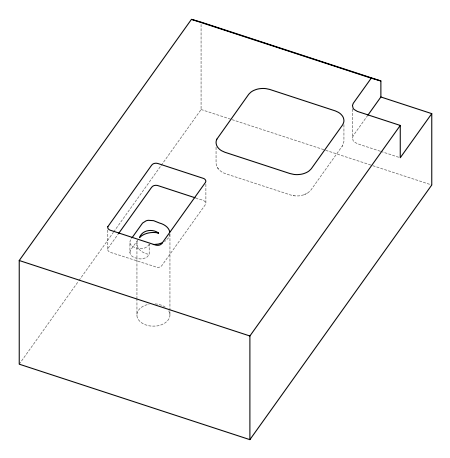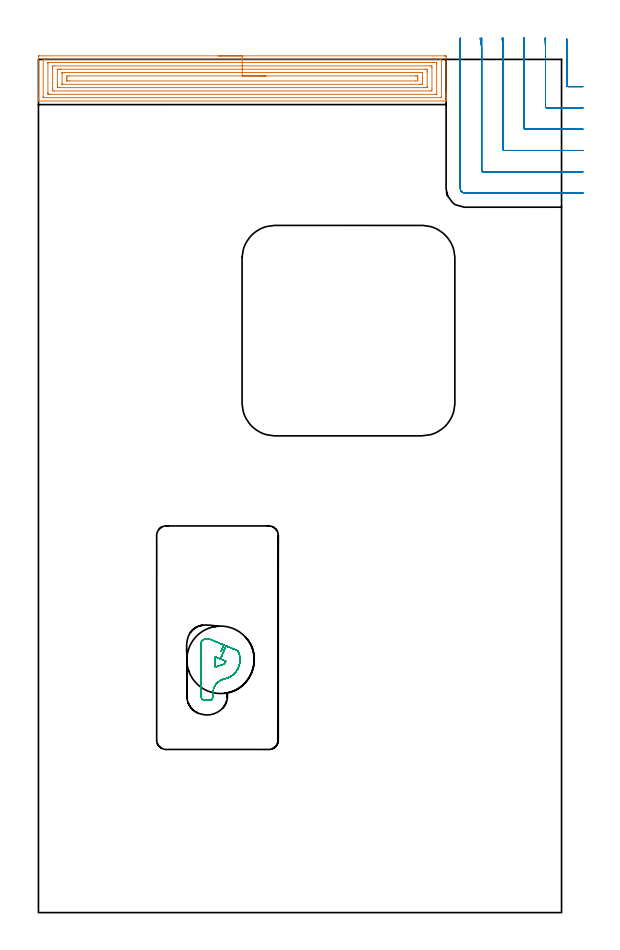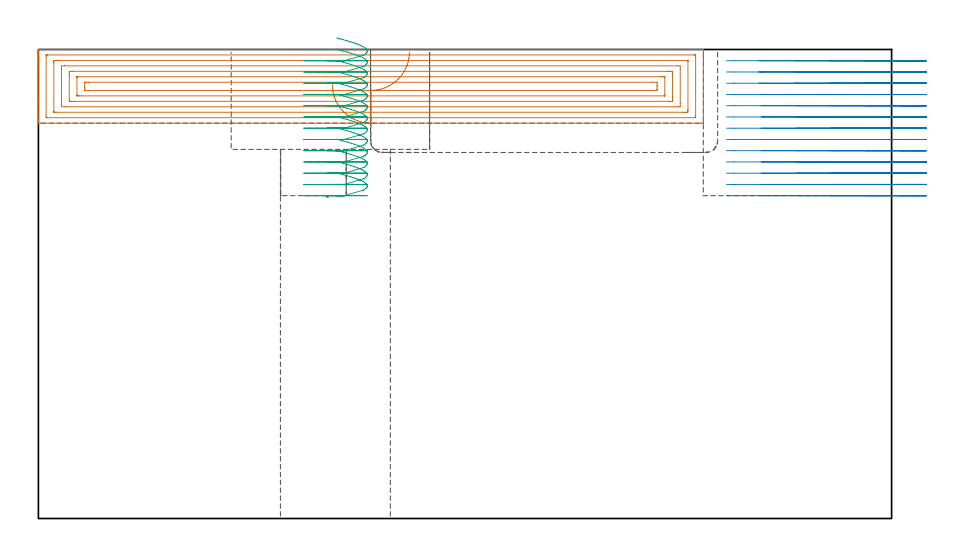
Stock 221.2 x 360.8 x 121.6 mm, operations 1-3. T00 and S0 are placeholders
(PLAN: 9 operations, 7 tool changes, 73.8 min)
(1 AREA_MILL | FG_CHAMFER_SURFACE | UGT0205_001 | 10 min | 32866 mm3)
(2 MILL_CORNER_NOTCH_RECTANGULAR | CORNER_NOTCH_RECTANGULAR | NXT0201_011 | Follow Part, ap 3, ae 75% | 13.02 min | 113687 mm3)
(3 MILL_OPEN_POCKET | POCKET_OPEN | NXT0201_011 | Follow Part, ap 3, ae 75% | 4.1 min | 31200 mm3)
(4 MILL_RECTANGULAR_POCKET | POCKET_RECTANGULAR_STRAIGHT | NXT0201_008 | Follow Part, ap 1.5, ae 75% | 40.1 min | 104158 mm3)
(5 MILL_RECTANGULAR_POCKET_1 | POCKET_RECTANGULAR_STRAIGHT_1 | NXT0201_007 | Follow Part, ap 6.25, ae 75% | 5.54 min | 208648 mm3)
(6 MILL_SLOT | SLOT_PARTIAL_RECTANGULAR | NXT0201_011 | Follow Part, ap 3, ae 75% | 0.11 min | 1 mm3)
(7 SPOT_DRILL | STEP1HOLE | NXT0321_9005460120000 | 0.05 min | 0 mm3)
(8 DRILL_THROUGH_HOLE_INTO_CENTER | STEP1HOLE | NXT0301_065 | 0.41 min | 5790 mm3)
(9 DRILL_TO_ENLARGE_THROUGH_HOLE | STEP1HOLE | UGT0301_392 | 0.44 min | 47789 mm3)
(TOOL UGT0205_001 | Chamfer Mill 20 x 3 x 45 deg. | D20 FL50 Z2)
(TOOL NXT0201_011 | ENDMILL 12mm [2P460-1200-NA 1630] | D12 FL38 Z6)
(TOOL NXT0201_008 | ENDMILL 6mm [2P460-0600-NA 1630] | D6 FL26 Z6)
(TOOL NXT0201_007 | ENDMILL 25mm [R216.25-25050GCK54P 1620] | D25 R3 FL54 Z5)
(TOOL NXT0321_9005460120000 | NC Spot Drill, 142deg, 12mm, Carbide, Uncoated | D12 PA142 FL30 Z2)
(TOOL NXT0301_065 | Carbide Drill 9.4mm [860.1-0940-075A1-MM 2214] | D9.4 PA140 FL98 Z2)
(TOOL UGT0301_392 | Twist Drill 28.5 mm | D28.5 PA118 FL165 Z2)
(OP 1 AREA_MILL)
G17 G21 G94 G90
T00 M6
G54
G17 G0 G90 X76.2 Y362.3 S1061 M3
G43 Z131.6 H0
Z112.5
G94 G1 X76.238 Z111.628 F250.
X76.352 Z110.763
X76.541 Z109.912
X76.803 Z109.08
X77.137 Z108.274
X77.54 Z107.5
X78.009 Z106.764
X78.54 Z106.072
X79.129 Z105.429
X79.772 Z104.84
X80.464 Z104.308
X81.2 Z103.84
X81.974 Z103.437
X82.78 Z103.103
X83.612 Z102.841
X84.464 Z102.652
X85.328 Z102.538
X86.2 Z102.5
X171.805
X172.084 Y362.297 Z102.502
X172.39 Y362.292 Z102.506
X172.4 Y361.98 Z102.817
Y347.093 Z117.702
Y346.497 Z118.297
Y345.903 Z118.894
Y345.604 Z119.192
Y345.009 Z119.787
Y344.71 Z120.085
Y344.112 Z120.687
Y343.613 Z121.186
X172.393 Y343.255 Z121.537
X172.39 Y343.203 Z121.588
X172.251 Y343.2 Z121.6
X0.149
X0.01 Y343.203 Z121.588
X0.002 Y343.243 Z121.548
X0.001 Y343.257 Z121.535
X0. Y343.613 Z121.186
Y344.112 Z120.687
Y344.71 Z120.085
Y345.903 Z118.894
Y346.497 Z118.297
Y356.473 Z108.324
X0.001 Y361.683 Z103.114
X0.003 Y362.276 Z102.521
X0.007 Y362.292 Z102.506
X0.595 Y362.3 Z102.5
X86.2
Y360.886 Z103.914
X170.021
X170.117 Y360.884 Z103.916
X170.309 Y360.879 Z103.921
X170.391 Y360.871 Z103.929
X170.395 Y360.843 Z103.957
X170.398 Y360.79 Z104.01
X170.4 Y360.41 Z104.39
X170.399 Y345.225 Z119.575
X170.393 Y344.71 Z120.09
X170.39 Y344.623 Z120.177
X170.213 Y344.617 Z120.183
X170.117 Y344.615 Z120.185
X2.379 Y344.614 Z120.186
X2.283 Y344.616 Z120.184
X2.092 Y344.621 Z120.179
X2.009 Y344.629 Z120.171
X2.005 Y344.657 Z120.143
X2.002 Y344.71 Z120.09
X2. Y345.09 Z119.71
X2.001 Y360.275 Z104.525
X2.007 Y360.79 Z104.01
X2.01 Y360.877 Z103.923
X2.187 Y360.883 Z103.917
X2.283 Y360.885 Z103.915
X86.2 Y360.886 Z103.914
Y359.472 Z105.328
X167.346 Y359.471 Z105.329
X167.771
X168.238 Y359.467 Z105.333
X168.384 Y359.465 Z105.335
X168.395 Y359.165 Z105.635
X168.398 Y359.003 Z105.797
X168.4 Y358.841 Z105.959
Y346.335 Z118.465
X168.398 Y346.173 Z118.627
X168.393 Y346.065 Z118.735
X168.389 Y346.034 Z118.766
X168.382 Y346.032 Z118.768
X168.355 Y346.03 Z118.77
X168.238 Y346.029 Z118.771
X167.814 Y346.028 Z118.772
X5.054 Y346.029 Z118.771
X4.629
X4.162 Y346.033 Z118.767
X4.016 Y346.035 Z118.765
X4.006 Y346.335 Z118.465
X4.002 Y346.497 Z118.303
X4. Y346.659 Z118.141
Y359.165 Z105.635
X4.002 Y359.328 Z105.472
X4.007 Y359.436 Z105.364
X4.011 Y359.466 Z105.334
X4.018 Y359.468 Z105.332
X4.045 Y359.47 Z105.33
X4.162 Y359.471 Z105.329
X4.586 Y359.472 Z105.328
X86.2
Y358.057 Z106.743
X165.615
X166.39 Y358.048 Z106.752
X166.4 Y357.271 Z107.529
Y348.284 Z116.516
X166.393 Y347.452 Z117.348
X165.563 Y347.443 Z117.357
X6.785
X6.01 Y347.452 Z117.348
X6. Y348.229 Z116.571
Y357.216 Z107.584
X6.007 Y358.048 Z106.752
X6.837 Y358.057 Z106.743
X86.2
Y356.643 Z108.157
X163.46
X163.779 Y356.642 Z108.158
X164.356 Y356.638 Z108.162
X164.379 Y356.637 Z108.163
X164.392 Y356.603 Z108.197
X164.396 Y356.323 Z108.477
X164.4 Y355.702 Z109.098
Y355.43 Z109.37
X164.399 Y349.45 Z115.35
X164.395 Y349.177 Z115.623
X164.39 Y348.873 Z115.927
X164.092 Y348.864 Z115.936
X163.779 Y348.86 Z115.94
X163.207 Y348.857 Z115.943
X162.888
X8.94
X8.621 Y348.858 Z115.942
X8.044 Y348.862 Z115.938
X8.021 Y348.864 Z115.936
X8.009 Y348.897 Z115.903
X8.004 Y349.177 Z115.623
X8. Y349.798 Z115.002
Y350.07 Z114.73
X8.001 Y356.051 Z108.749
X8.005 Y356.323 Z108.477
X8.01 Y356.627 Z108.173
X8.308 Y356.636 Z108.164
X8.621 Y356.64 Z108.16
X9.193 Y356.643 Z108.157
X9.512
X86.2
Y355.229 Z109.571
X162.197 Y355.228 Z109.572
X162.346 Y355.226 Z109.574
X162.382 Y355.223 Z109.577
X162.39 Y355.221 Z109.579
X162.394 Y355.21 Z109.59
X162.397 Y355.179 Z109.621
X162.4 Y355.025 Z109.775
Y350.559 Z114.241
X162.398 Y350.424 Z114.376
X162.393 Y350.316 Z114.484
X162.39 Y350.285 Z114.515
X162.38 Y350.278 Z114.522
X162.341 Y350.276 Z114.524
X161.996 Y350.272 Z114.528
X161.795 Y350.271 Z114.529
X161.104
X10.203 Y350.272 Z114.528
X10.054 Y350.274 Z114.526
X10.018 Y350.277 Z114.523
X10.01 Y350.279 Z114.521
X10.006 Y350.29 Z114.51
X10.003 Y350.321 Z114.479
X10. Y350.475 Z114.325
Y354.941 Z109.859
X10.002 Y355.076 Z109.724
X10.007 Y355.184 Z109.616
X10.01 Y355.215 Z109.585
X10.02 Y355.222 Z109.578
X10.059 Y355.224 Z109.576
X10.404 Y355.228 Z109.572
X10.605 Y355.229 Z109.571
X11.296
X86.2
Y353.815 Z110.985
X159.321
X160.043 Y353.813 Z110.987
X160.213 Y353.811 Z110.989
X160.374 Y353.808 Z110.992
X160.39 Y353.643 Z111.157
X160.397 Y353.459 Z111.341
X160.399 Y352.75 Z112.05
Y352.563 Z112.237
X160.39 Y351.857 Z112.943
X160.377 Y351.692 Z113.108
X159.321 Y351.686 Z113.114
X13.079 Y351.685 Z113.115
X12.357 Y351.687 Z113.113
X12.188 Y351.689 Z113.111
X12.026 Y351.692 Z113.108
X12.01 Y351.857 Z112.943
X12.004 Y352.041 Z112.759
X12.001 Y352.75 Z112.05
Y352.937 Z111.863
X12.01 Y353.643 Z111.157
X12.024 Y353.808 Z110.992
X13.079 Y353.815 Z110.985
X86.2
X87.072 Z111.023
X87.937 Z111.137
X88.788 Z111.326
X89.62 Z111.588
X90.426 Z111.922
X91.2 Z112.325
X91.936 Z112.794
X92.628 Z113.325
X93.271 Z113.914
X93.861 Z114.557
X94.392 Z115.25
X94.86 Z115.985
X95.263 Z116.759
X95.597 Z117.565
X95.859 Z118.397
X96.048 Z119.249
X96.162 Z120.114
X96.2 Z120.985
G0 Z131.6
M5
M2
(OP 2 MILL_CORNER_NOTCH_RECTANGULAR)
G17 G21 G94 G90
T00 M6
G54
G17 G0 G90 X223.312 Y369.387 S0 M3
G43 Z131.6 H1
Z118.685
G94 G1 X223.386 Y366.388 F250.
G2 X223.4 Y365.272 R45. F500.
G1 Y349.896
G3 X223.996 Y349.3 R0.6
G1 X227.2
X230.2 F250.
G0 Z131.6
X214.24 Y369.797
Z118.685
G1 X214.368 Y366.8
G2 X214.4 Y365.272 R36. F500.
G1 Y340.896
G3 X214.996 Y340.3 R0.6
G1 X227.2
X230.2 F250.
G0 Z131.6
X205.187 Y369.795
Z118.685
G1 X205.357 Y366.8
G2 X205.4 Y365.272 R27. F500.
G1 Y331.896
G3 X205.996 Y331.3 R0.6
G1 X227.2
X230.2 F250.
G0 Z131.6
X196.08 Y369.789
Z118.685
G1 X196.335 Y366.8
G2 X196.4 Y365.272 R18. F500.
G1 Y322.896
G3 X196.996 Y322.3 R0.6
G1 X227.2
X230.2 F250.
G0 Z131.6
X186.76 Y369.756
Z118.685
G1 X187.269 Y366.8
G2 X187.4 Y365.272 R9. F500.
G1 Y313.897
G3 X187.997 Y313.3 R0.6
G1 X227.2
X230.2 F250.
G0 Z131.6
X178.4 Y368.272
Z118.685
G1 Y365.272
Y306.2 F500.
G3 X180.3 Y304.3 R1.9
G1 X227.2
X230.2 F250.
G0 Z131.6
X223.312 Y369.387
Z115.769
G1 X223.386 Y366.388
G2 X223.4 Y365.272 R45. F500.
G1 Y349.896
G3 X223.996 Y349.3 R0.6
G1 X227.2
X230.2 F250.
G0 Z131.6
X214.24 Y369.797
Z115.769
G1 X214.368 Y366.8
G2 X214.4 Y365.272 R36. F500.
G1 Y340.896
G3 X214.996 Y340.3 R0.6
G1 X227.2
X230.2 F250.
G0 Z131.6
X205.187 Y369.795
Z115.769
G1 X205.357 Y366.8
G2 X205.4 Y365.272 R27. F500.
G1 Y331.896
G3 X205.996 Y331.3 R0.6
G1 X227.2
X230.2 F250.
G0 Z131.6
X196.08 Y369.789
Z115.769
G1 X196.335 Y366.8
G2 X196.4 Y365.272 R18. F500.
G1 Y322.896
G3 X196.996 Y322.3 R0.6
G1 X227.2
X230.2 F250.
G0 Z131.6
X186.76 Y369.756
Z115.769
G1 X187.269 Y366.8
G2 X187.4 Y365.272 R9. F500.
G1 Y313.897
G3 X187.997 Y313.3 R0.6
G1 X227.2
X230.2 F250.
G0 Z131.6
X178.4 Y368.272
Z115.769
G1 Y365.272
Y306.2 F500.
G3 X180.3 Y304.3 R1.9
G1 X227.2
X230.2 F250.
G0 Z131.6
X223.312 Y369.387
Z112.854
G1 X223.386 Y366.388
G2 X223.4 Y365.272 R45. F500.
G1 Y349.896
G3 X223.996 Y349.3 R0.6
G1 X227.2
X230.2 F250.
G0 Z131.6
X214.24 Y369.797
Z112.854
G1 X214.368 Y366.8
G2 X214.4 Y365.272 R36. F500.
G1 Y340.896
G3 X214.996 Y340.3 R0.6
G1 X227.2
X230.2 F250.
G0 Z131.6
X205.187 Y369.795
Z112.854
G1 X205.357 Y366.8
G2 X205.4 Y365.272 R27. F500.
G1 Y331.896
G3 X205.996 Y331.3 R0.6
G1 X227.2
X230.2 F250.
G0 Z131.6
X196.08 Y369.789
Z112.854
G1 X196.335 Y366.8
G2 X196.4 Y365.272 R18. F500.
G1 Y322.897
G3 X196.997 Y322.3 R0.6
G1 X227.2
X230.2 F250.
G0 Z131.6
X186.76 Y369.756
Z112.854
G1 X187.269 Y366.8
G2 X187.4 Y365.272 R9. F500.
G1 Y313.897
G3 X187.997 Y313.3 R0.6
G1 X227.2
X230.2 F250.
G0 Z131.6
X178.4 Y368.272
Z112.854
G1 Y365.272
Y306.2 F500.
G3 X180.3 Y304.3 R1.9
G1 X227.2
X230.2 F250.
G0 Z131.6
X223.38 Y369.382
Z109.938
G1 X223.399 Y366.382
X223.4 Y366.096 F500.
Y349.896
G3 X223.996 Y349.3 R0.6
G1 X227.2
X230.2 F250.
G0 Z131.6
X214.334 Y369.799
Z109.938
G1 X214.393 Y366.8
G2 X214.4 Y366.096 R36. F500.
G1 Y340.896
G3 X214.996 Y340.3 R0.6
G1 X227.2
X230.2 F250.
G0 Z131.6
X205.313 Y369.799
Z109.938
G1 X205.391 Y366.8
G2 X205.4 Y366.096 R27. F500.
G1 Y331.896
G3 X205.996 Y331.3 R0.6
G1 X227.2
X230.2 F250.
G0 Z131.6
X196.269 Y369.798
Z109.938
G1 X196.386 Y366.8
G2 X196.4 Y366.096 R18. F500.
G1 Y322.896
G3 X196.996 Y322.3 R0.6
G1 X227.2
X230.2 F250.
G0 Z131.6
X187.138 Y369.791
Z109.938
G1 X187.372 Y366.8
G2 X187.4 Y366.096 R9. F500.
G1 Y313.897
G3 X187.997 Y313.3 R0.6
G1 X227.2
X230.2 F250.
G0 Z131.6
X178.4 Y369.096
Z109.938
G1 Y366.096
Y306.2 F500.
G3 X180.3 Y304.3 R1.9
G1 X227.2
X230.2 F250.
G0 Z131.6
X223.4 Y369.382
Z107.023
G1 Y366.382
Y349.896 F500.
G3 X223.996 Y349.3 R0.6
G1 X227.2
X230.2 F250.
G0 Z131.6
X214.4 Y369.8
Z107.023
G1 Y366.8
Y340.896 F500.
G3 X214.996 Y340.3 R0.6
G1 X227.2
X230.2 F250.
G0 Z131.6
X205.4 Y369.8
Z107.023
G1 Y366.8
Y331.896 F500.
G3 X205.996 Y331.3 R0.6
G1 X227.2
X230.2 F250.
G0 Z131.6
X196.4 Y369.8
Z107.023
G1 Y366.8
Y322.896 F500.
G3 X196.996 Y322.3 R0.6
G1 X227.2
X230.2 F250.
G0 Z131.6
X187.4 Y369.8
Z107.023
G1 Y366.8
Y313.897 F500.
G3 X187.997 Y313.3 R0.6
G1 X227.2
X230.2 F250.
G0 Z131.6
X178.4 Y369.8
Z107.023
G1 Y366.8
Y306.2 F500.
G3 X180.3 Y304.3 R1.9
G1 X227.2
X230.2 F250.
G0 Z131.6
X223.4 Y369.382
Z104.108
G1 Y366.382
Y349.896 F500.
G3 X223.996 Y349.3 R0.6
G1 X227.2
X230.2 F250.
G0 Z131.6
X214.4 Y369.8
Z104.108
G1 Y366.8
Y340.896 F500.
G3 X214.996 Y340.3 R0.6
G1 X227.2
X230.2 F250.
G0 Z131.6
X205.4 Y369.8
Z104.108
G1 Y366.8
Y331.896 F500.
G3 X205.996 Y331.3 R0.6
G1 X227.2
X230.2 F250.
G0 Z131.6
X196.4 Y369.8
Z104.108
G1 Y366.8
Y322.896 F500.
G3 X196.996 Y322.3 R0.6
G1 X227.2
X230.2 F250.
G0 Z131.6
X187.4 Y369.8
Z104.108
G1 Y366.8
Y313.897 F500.
G3 X187.997 Y313.3 R0.6
G1 X227.2
X230.2 F250.
G0 Z131.6
X178.4 Y369.8
Z104.108
G1 Y366.8
Y306.2 F500.
G3 X180.3 Y304.3 R1.9
G1 X227.2
X230.2 F250.
G0 Z131.6
X223.4 Y369.382
Z101.192
G1 Y366.382
Y349.896 F500.
G3 X223.996 Y349.3 R0.6
G1 X227.2
X230.2 F250.
G0 Z131.6
X214.4 Y369.8
Z101.192
G1 Y366.8
Y340.896 F500.
G3 X214.996 Y340.3 R0.6
G1 X227.2
X230.2 F250.
G0 Z131.6
X205.4 Y369.8
Z101.192
G1 Y366.8
Y331.896 F500.
G3 X205.996 Y331.3 R0.6
G1 X227.2
X230.2 F250.
G0 Z131.6
X196.4 Y369.8
Z101.192
G1 Y366.8
Y322.896 F500.
G3 X196.996 Y322.3 R0.6
G1 X227.2
X230.2 F250.
G0 Z131.6
X187.4 Y369.8
Z101.192
G1 Y366.8
Y313.897 F500.
G3 X187.997 Y313.3 R0.6
G1 X227.2
X230.2 F250.
G0 Z131.6
X178.4 Y369.8
Z101.192
G1 Y366.8
Y306.2 F500.
G3 X180.3 Y304.3 R1.9
G1 X227.2
X230.2 F250.
G0 Z131.6
X223.4 Y369.382
Z98.277
G1 Y366.382
Y349.896 F500.
G3 X223.996 Y349.3 R0.6
G1 X227.2
X230.2 F250.
G0 Z131.6
X214.4 Y369.8
Z98.277
G1 Y366.8
Y340.896 F500.
G3 X214.996 Y340.3 R0.6
G1 X227.2
X230.2 F250.
G0 Z131.6
X205.4 Y369.8
Z98.277
G1 Y366.8
Y331.896 F500.
G3 X205.996 Y331.3 R0.6
G1 X227.2
X230.2 F250.
G0 Z131.6
X196.4 Y369.8
Z98.277
G1 Y366.8
Y322.896 F500.
G3 X196.996 Y322.3 R0.6
G1 X227.2
X230.2 F250.
G0 Z131.6
X187.4 Y369.8
Z98.277
G1 Y366.8
Y313.897 F500.
G3 X187.997 Y313.3 R0.6
G1 X227.2
X230.2 F250.
G0 Z131.6
X178.4 Y369.8
Z98.277
G1 Y366.8
Y306.2 F500.
G3 X180.3 Y304.3 R1.9
G1 X227.2
X230.2 F250.
G0 Z131.6
X223.4 Y369.382
Z95.362
G1 Y366.382
Y349.896 F500.
G3 X223.996 Y349.3 R0.6
G1 X227.2
X230.2 F250.
G0 Z131.6
X214.4 Y369.8
Z95.362
G1 Y366.8
Y340.896 F500.
G3 X214.996 Y340.3 R0.6
G1 X227.2
X230.2 F250.
G0 Z131.6
X205.4 Y369.8
Z95.362
G1 Y366.8
Y331.896 F500.
G3 X205.996 Y331.3 R0.6
G1 X227.2
X230.2 F250.
G0 Z131.6
X196.4 Y369.8
Z95.362
G1 Y366.8
Y322.896 F500.
G3 X196.996 Y322.3 R0.6
G1 X227.2
X230.2 F250.
G0 Z131.6
X187.4 Y369.8
Z95.362
G1 Y366.8
Y313.897 F500.
G3 X187.997 Y313.3 R0.6
G1 X227.2
X230.2 F250.
G0 Z131.6
X178.4 Y369.8
Z95.362
G1 Y366.8
Y306.2 F500.
G3 X180.3 Y304.3 R1.9
G1 X227.2
X230.2 F250.
G0 Z131.6
X223.4 Y369.382
Z92.446
G1 Y366.382
Y349.896 F500.
G3 X223.996 Y349.3 R0.6
G1 X227.2
X230.2 F250.
G0 Z131.6
X214.4 Y369.8
Z92.446
G1 Y366.8
Y340.896 F500.
G3 X214.996 Y340.3 R0.6
G1 X227.2
X230.2 F250.
G0 Z131.6
X205.4 Y369.8
Z92.446
G1 Y366.8
Y331.896 F500.
G3 X205.996 Y331.3 R0.6
G1 X227.2
X230.2 F250.
G0 Z131.6
X196.4 Y369.8
Z92.446
G1 Y366.8
Y322.896 F500.
G3 X196.996 Y322.3 R0.6
G1 X227.2
X230.2 F250.
G0 Z131.6
X187.4 Y369.8
Z92.446
G1 Y366.8
Y313.897 F500.
G3 X187.997 Y313.3 R0.6
G1 X227.2
X230.2 F250.
G0 Z131.6
X178.4 Y369.8
Z92.446
G1 Y366.8
Y306.2 F500.
G3 X180.3 Y304.3 R1.9
G1 X227.2
X230.2 F250.
G0 Z131.6
X223.4 Y369.382
Z89.531
G1 Y366.382
Y349.896 F500.
G3 X223.996 Y349.3 R0.6
G1 X227.2
X230.2 F250.
G0 Z131.6
X214.4 Y369.8
Z89.531
G1 Y366.8
Y340.896 F500.
G3 X214.996 Y340.3 R0.6
G1 X227.2
X230.2 F250.
G0 Z131.6
X205.4 Y369.8
Z89.531
G1 Y366.8
Y331.896 F500.
G3 X205.996 Y331.3 R0.6
G1 X227.2
X230.2 F250.
G0 Z131.6
X196.4 Y369.8
Z89.531
G1 Y366.8
Y322.896 F500.
G3 X196.996 Y322.3 R0.6
G1 X227.2
X230.2 F250.
G0 Z131.6
X187.4 Y369.8
Z89.531
G1 Y366.8
Y313.897 F500.
G3 X187.997 Y313.3 R0.6
G1 X227.2
X230.2 F250.
G0 Z131.6
X178.4 Y369.8
Z89.531
G1 Y366.8
Y306.2 F500.
G3 X180.3 Y304.3 R1.9
G1 X227.2
X230.2 F250.
G0 Z131.6
X223.4 Y369.382
Z86.615
G1 Y366.382
Y349.896 F500.
G3 X223.996 Y349.3 R0.6
G1 X227.2
X230.2 F250.
G0 Z131.6
X214.4 Y369.8
Z86.615
G1 Y366.8
Y340.896 F500.
G3 X214.996 Y340.3 R0.6
G1 X227.2
X230.2 F250.
G0 Z131.6
X205.4 Y369.8
Z86.615
G1 Y366.8
Y331.896 F500.
G3 X205.996 Y331.3 R0.6
G1 X227.2
X230.2 F250.
G0 Z131.6
X196.4 Y369.8
Z86.615
G1 Y366.8
Y322.896 F500.
G3 X196.996 Y322.3 R0.6
G1 X227.2
X230.2 F250.
G0 Z131.6
X187.4 Y369.8
Z86.615
G1 Y366.8
Y313.897 F500.
G3 X187.997 Y313.3 R0.6
G1 X227.2
X230.2 F250.
G0 Z131.6
X178.4 Y369.8
Z86.615
G1 Y366.8
Y306.2 F500.
G3 X180.3 Y304.3 R1.9
G1 X227.2
X230.2 F250.
G0 Z131.6
X223.4 Y369.382
Z83.7
G1 Y366.382
Y349.896 F500.
G3 X223.996 Y349.3 R0.6
G1 X227.2
X230.2 F250.
G0 Z131.6
X214.4 Y369.8
Z83.7
G1 Y366.8
Y340.896 F500.
G3 X214.996 Y340.3 R0.6
G1 X227.2
X230.2 F250.
G0 Z131.6
X205.4 Y369.8
Z83.7
G1 Y366.8
Y331.896 F500.
G3 X205.996 Y331.3 R0.6
G1 X227.2
X230.2 F250.
G0 Z131.6
X196.4 Y369.8
Z83.7
G1 Y366.8
Y322.896 F500.
G3 X196.996 Y322.3 R0.6
G1 X227.2
X230.2 F250.
G0 Z131.6
X187.4 Y369.8
Z83.7
G1 Y366.8
Y313.897 F500.
G3 X187.997 Y313.3 R0.6
G1 X227.2
X230.2 F250.
G0 Z131.6
X178.4 Y369.8
Z83.7
G1 Y366.8
Y306.2 F500.
G3 X180.3 Y304.3 R1.9
G1 X227.2
X230.2 F250.
G0 Z131.6
M5
M2
(OP 3 MILL_OPEN_POCKET)
G17 G21 G94 G90
T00 M6
G54
G17 G0 G90 X77.363 Y98.411 S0 M3
G43 Z131.6 H1
Z124.6
G94 G1 X77.615 Y98.527 Z124.526 F250.
X78.281 Y98.743 Z124.338
X79.019 Y98.891 Z124.136
X80.03 Y99.216 Z123.852
X80.99 Y99.667 Z123.568
X81.884 Y100.239 Z123.283
X82.698 Y100.92 Z122.999
X83.417 Y101.7 Z122.715
X84.031 Y102.565 Z122.43
X84.529 Y103.502 Z122.146
X84.902 Y104.496 Z121.862
X85.1 Y105.284 Z121.644
X85.232 Y106.225 Z121.389
X85.255 Y107.176 Z121.134
X85.169 Y108.123 Z120.88
X85.009 Y108.919 Z120.662
X84.788 Y109.654 Z120.456
X84.499 Y110.364 Z120.251
X84.31 Y110.724 Z120.142
X79.284 Y112.802 Z118.685
X76.991 Y107.258
X74.8 Y108.164 F500.
Y103.837
G2 X77.442 Y104.694 R12.
G3 X79.182 Y106.352 R2.25
G1 X76.991 Y107.258
X79.284 Y112.802
X72.811 Y115.479
G3 X72.2 Y115.6 R1.6
G1 X70.4
G3 X68.8 Y114. R1.6
G1 Y91.4
G3 X70.4 Y89.8 R1.6
G1 X72.2
G3 X73.8 Y91.4 R1.6
G1 Y92.928
G2 X78.621 Y98.811 R6.
G3 X84.31 Y110.724 R8.25
G1 X79.284 Y112.802
X78.36 Y113.185
X77.213 Y110.412 F250.
G0 X77.363 Y98.411 Z121.685
G1 X77.615 Y98.527 Z121.61
X78.281 Y98.743 Z121.423
X79.019 Y98.891 Z121.221
X80.03 Y99.216 Z120.937
X80.99 Y99.667 Z120.652
X81.884 Y100.239 Z120.368
X82.698 Y100.92 Z120.084
X83.417 Y101.7 Z119.799
X84.031 Y102.565 Z119.515
X84.529 Y103.502 Z119.231
X84.902 Y104.496 Z118.946
X85.1 Y105.284 Z118.728
X85.232 Y106.225 Z118.474
X85.255 Y107.176 Z118.219
X85.169 Y108.123 Z117.964
X85.009 Y108.919 Z117.746
X84.788 Y109.654 Z117.541
X84.499 Y110.364 Z117.335
X84.31 Y110.724 Z117.227
X79.284 Y112.802 Z115.769
X76.991 Y107.258
X74.8 Y108.164 F500.
Y103.837
G2 X77.442 Y104.694 R12.
G3 X79.182 Y106.352 R2.25
G1 X76.991 Y107.258
X79.284 Y112.802
X72.811 Y115.479
G3 X72.2 Y115.6 R1.6
G1 X70.4
G3 X68.8 Y114. R1.6
G1 Y91.4
G3 X70.4 Y89.8 R1.6
G1 X72.2
G3 X73.8 Y91.4 R1.6
G1 Y92.928
G2 X78.621 Y98.811 R6.
G3 X84.31 Y110.724 R8.25
G1 X79.284 Y112.802
X78.36 Y113.185
X77.213 Y110.412 F250.
G0 X77.363 Y98.411 Z118.769
G1 X77.615 Y98.527 Z118.695
X78.281 Y98.743 Z118.507
X79.019 Y98.891 Z118.305
X80.03 Y99.216 Z118.021
X80.99 Y99.667 Z117.737
X81.884 Y100.239 Z117.453
X82.698 Y100.92 Z117.168
X83.417 Y101.7 Z116.884
X84.031 Y102.565 Z116.6
X84.529 Y103.502 Z116.315
X84.902 Y104.496 Z116.031
X85.1 Y105.284 Z115.813
X85.232 Y106.225 Z115.558
X85.255 Y107.176 Z115.304
X85.169 Y108.123 Z115.049
X85.009 Y108.919 Z114.831
X84.788 Y109.654 Z114.626
X84.499 Y110.364 Z114.42
X84.31 Y110.724 Z114.311
X79.284 Y112.802 Z112.854
X76.991 Y107.258
X74.8 Y108.164 F500.
Y103.837
G2 X77.442 Y104.694 R12.
G3 X79.182 Y106.352 R2.25
G1 X76.991 Y107.258
X79.284 Y112.802
X72.811 Y115.479
G3 X72.2 Y115.6 R1.6
G1 X70.4
G3 X68.8 Y114. R1.6
G1 Y91.4
G3 X70.4 Y89.8 R1.6
G1 X72.2
G3 X73.8 Y91.4 R1.6
G1 Y92.928
G2 X78.621 Y98.811 R6.
G3 X84.31 Y110.724 R8.25
G1 X79.284 Y112.802
X78.36 Y113.185
X77.213 Y110.412 F250.
G0 X77.363 Y98.411 Z115.854
G1 X77.615 Y98.527 Z115.78
X78.281 Y98.743 Z115.592
X79.019 Y98.891 Z115.39
X80.03 Y99.216 Z115.106
X80.99 Y99.667 Z114.821
X81.884 Y100.239 Z114.537
X82.698 Y100.92 Z114.253
X83.417 Y101.7 Z113.968
X84.031 Y102.565 Z113.684
X84.529 Y103.502 Z113.4
X84.902 Y104.496 Z113.115
X85.1 Y105.284 Z112.898
X85.232 Y106.225 Z112.643
X85.255 Y107.176 Z112.388
X85.169 Y108.123 Z112.133
X85.009 Y108.919 Z111.916
X84.788 Y109.654 Z111.71
X84.499 Y110.364 Z111.505
X84.31 Y110.724 Z111.396
X79.284 Y112.802 Z109.938
X76.991 Y107.258
X74.8 Y108.164 F500.
Y103.837
G2 X77.442 Y104.694 R12.
G3 X79.182 Y106.352 R2.25
G1 X76.991 Y107.258
X79.284 Y112.802
X72.811 Y115.479
G3 X72.2 Y115.6 R1.6
G1 X70.4
G3 X68.8 Y114. R1.6
G1 Y91.4
G3 X70.4 Y89.8 R1.6
G1 X72.2
G3 X73.8 Y91.4 R1.6
G1 Y92.928
G2 X78.621 Y98.811 R6.
G3 X84.31 Y110.724 R8.25
G1 X79.284 Y112.802
X78.36 Y113.185
X77.213 Y110.412 F250.
G0 X77.363 Y98.411 Z112.938
G1 X77.615 Y98.527 Z112.864
X78.281 Y98.743 Z112.676
X79.019 Y98.891 Z112.475
X80.03 Y99.216 Z112.19
X80.99 Y99.667 Z111.906
X81.884 Y100.239 Z111.622
X82.698 Y100.92 Z111.337
X83.417 Y101.7 Z111.053
X84.031 Y102.565 Z110.769
X84.529 Y103.502 Z110.484
X84.902 Y104.496 Z110.2
X85.1 Y105.284 Z109.982
X85.232 Y106.225 Z109.728
X85.255 Y107.176 Z109.473
X85.169 Y108.123 Z109.218
X85.009 Y108.919 Z109.
X84.788 Y109.654 Z108.795
X84.499 Y110.364 Z108.589
X84.31 Y110.724 Z108.48
X79.284 Y112.802 Z107.023
X76.991 Y107.258
X74.8 Y108.164 F500.
Y103.837
G2 X77.442 Y104.694 R12.
G3 X79.182 Y106.352 R2.25
G1 X76.991 Y107.258
X79.284 Y112.802
X72.811 Y115.479
G3 X72.2 Y115.6 R1.6
G1 X70.4
G3 X68.8 Y114. R1.6
G1 Y91.4
G3 X70.4 Y89.8 R1.6
G1 X72.2
G3 X73.8 Y91.4 R1.6
G1 Y92.928
G2 X78.621 Y98.811 R6.
G3 X84.31 Y110.724 R8.25
G1 X79.284 Y112.802
X78.36 Y113.185
X77.213 Y110.412 F250.
G0 X77.363 Y98.411 Z110.023
G1 X77.615 Y98.527 Z109.949
X78.281 Y98.743 Z109.761
X79.019 Y98.891 Z109.559
X80.03 Y99.216 Z109.275
X80.99 Y99.667 Z108.991
X81.884 Y100.239 Z108.706
X82.698 Y100.92 Z108.422
X83.417 Y101.7 Z108.138
X84.031 Y102.565 Z107.853
X84.529 Y103.502 Z107.569
X84.902 Y104.496 Z107.285
X85.1 Y105.284 Z107.067
X85.232 Y106.225 Z106.812
X85.255 Y107.176 Z106.557
X85.169 Y108.123 Z106.303
X85.009 Y108.919 Z106.085
X84.788 Y109.654 Z105.879
X84.499 Y110.364 Z105.674
X84.31 Y110.724 Z105.565
X79.284 Y112.802 Z104.108
X76.991 Y107.258
X74.8 Y108.164 F500.
Y103.837
G2 X77.442 Y104.694 R12.
G3 X79.182 Y106.352 R2.25
G1 X76.991 Y107.258
X79.284 Y112.802
X72.811 Y115.479
G3 X72.2 Y115.6 R1.6
G1 X70.4
G3 X68.8 Y114. R1.6
G1 Y91.4
G3 X70.4 Y89.8 R1.6
G1 X72.2
G3 X73.8 Y91.4 R1.6
G1 Y92.928
G2 X78.621 Y98.811 R6.
G3 X84.31 Y110.724 R8.25
G1 X79.284 Y112.802
X78.36 Y113.185
X77.213 Y110.412 F250.
G0 X77.363 Y98.411 Z107.108
G1 X77.615 Y98.527 Z107.033
X78.281 Y98.743 Z106.846
X79.019 Y98.891 Z106.644
X80.03 Y99.216 Z106.36
X80.99 Y99.667 Z106.075
X81.884 Y100.239 Z105.791
X82.698 Y100.92 Z105.507
X83.417 Y101.7 Z105.222
X84.031 Y102.565 Z104.938
X84.529 Y103.502 Z104.654
X84.902 Y104.496 Z104.369
X85.1 Y105.284 Z104.152
X85.232 Y106.225 Z103.897
X85.255 Y107.176 Z103.642
X85.169 Y108.123 Z103.387
X85.009 Y108.919 Z103.17
X84.788 Y109.654 Z102.964
X84.499 Y110.364 Z102.759
X84.31 Y110.724 Z102.65
X79.284 Y112.802 Z101.192
X76.991 Y107.258
X74.8 Y108.164 F500.
Y103.837
G2 X77.442 Y104.694 R12.
G3 X79.182 Y106.352 R2.25
G1 X76.991 Y107.258
X79.284 Y112.802
X72.811 Y115.479
G3 X72.2 Y115.6 R1.6
G1 X70.4
G3 X68.8 Y114. R1.6
G1 Y91.4
G3 X70.4 Y89.8 R1.6
G1 X72.2
G3 X73.8 Y91.4 R1.6
G1 Y92.928
G2 X78.621 Y98.811 R6.
G3 X84.31 Y110.724 R8.25
G1 X79.284 Y112.802
X78.36 Y113.185
X77.213 Y110.412 F250.
G0 X77.363 Y98.411 Z104.192
G1 X77.615 Y98.527 Z104.118
X78.281 Y98.743 Z103.93
X79.019 Y98.891 Z103.729
X80.03 Y99.216 Z103.444
X80.99 Y99.667 Z103.16
X81.884 Y100.239 Z102.876
X82.698 Y100.92 Z102.591
X83.417 Y101.7 Z102.307
X84.031 Y102.565 Z102.023
X84.529 Y103.502 Z101.738
X84.902 Y104.496 Z101.454
X85.1 Y105.284 Z101.236
X85.232 Y106.225 Z100.981
X85.255 Y107.176 Z100.727
X85.169 Y108.123 Z100.472
X85.009 Y108.919 Z100.254
X84.788 Y109.654 Z100.049
X84.499 Y110.364 Z99.843
X84.31 Y110.724 Z99.734
X79.284 Y112.802 Z98.277
X76.991 Y107.258
X74.8 Y108.164 F500.
Y103.837
G2 X77.442 Y104.694 R12.
G3 X79.182 Y106.352 R2.25
G1 X76.991 Y107.258
X79.284 Y112.802
X72.811 Y115.479
G3 X72.2 Y115.6 R1.6
G1 X70.4
G3 X68.8 Y114. R1.6
G1 Y91.4
G3 X70.4 Y89.8 R1.6
G1 X72.2
G3 X73.8 Y91.4 R1.6
G1 Y92.928
G2 X78.621 Y98.811 R6.
G3 X84.31 Y110.724 R8.25
G1 X79.284 Y112.802
X78.36 Y113.185
X77.213 Y110.412 F250.
G0 X77.363 Y98.411 Z101.277
G1 X77.615 Y98.527 Z101.203
X78.281 Y98.743 Z101.015
X79.019 Y98.891 Z100.813
X80.03 Y99.216 Z100.529
X80.99 Y99.667 Z100.245
X81.884 Y100.239 Z99.96
X82.698 Y100.92 Z99.676
X83.417 Y101.7 Z99.392
X84.031 Y102.565 Z99.107
X84.529 Y103.502 Z98.823
X84.902 Y104.496 Z98.539
X85.1 Y105.284 Z98.321
X85.232 Y106.225 Z98.066
X85.255 Y107.176 Z97.811
X85.169 Y108.123 Z97.557
X85.009 Y108.919 Z97.339
X84.788 Y109.654 Z97.133
X84.499 Y110.364 Z96.928
X84.31 Y110.724 Z96.819
X79.284 Y112.802 Z95.362
X76.991 Y107.258
X74.8 Y108.164 F500.
Y103.837
G2 X77.442 Y104.694 R12.
G3 X79.182 Y106.352 R2.25
G1 X76.991 Y107.258
X79.284 Y112.802
X72.811 Y115.479
G3 X72.2 Y115.6 R1.6
G1 X70.4
G3 X68.8 Y114. R1.6
G1 Y91.4
G3 X70.4 Y89.8 R1.6
G1 X72.2
G3 X73.8 Y91.4 R1.6
G1 Y92.928
G2 X78.621 Y98.811 R6.
G3 X84.31 Y110.724 R8.25
G1 X79.284 Y112.802
X78.36 Y113.185
X77.213 Y110.412 F250.
G0 X77.363 Y98.411 Z98.362
G1 X77.615 Y98.527 Z98.287
X78.281 Y98.743 Z98.1
X79.019 Y98.891 Z97.898
X80.03 Y99.216 Z97.614
X80.99 Y99.667 Z97.329
X81.884 Y100.239 Z97.045
X82.698 Y100.92 Z96.761
X83.417 Y101.7 Z96.476
X84.031 Y102.565 Z96.192
X84.529 Y103.502 Z95.908
X84.902 Y104.496 Z95.623
X85.1 Y105.284 Z95.405
X85.232 Y106.225 Z95.151
X85.255 Y107.176 Z94.896
X85.169 Y108.123 Z94.641
X85.009 Y108.919 Z94.423
X84.788 Y109.654 Z94.218
X84.499 Y110.364 Z94.012
X84.31 Y110.724 Z93.904
X79.284 Y112.802 Z92.446
X76.991 Y107.258
X74.8 Y108.164 F500.
Y103.837
G2 X77.442 Y104.694 R12.
G3 X79.182 Y106.352 R2.25
G1 X76.991 Y107.258
X79.284 Y112.802
X72.811 Y115.479
G3 X72.2 Y115.6 R1.6
G1 X70.4
G3 X68.8 Y114. R1.6
G1 Y91.4
G3 X70.4 Y89.8 R1.6
G1 X72.2
G3 X73.8 Y91.4 R1.6
G1 Y92.928
G2 X78.621 Y98.811 R6.
G3 X84.31 Y110.724 R8.25
G1 X79.284 Y112.802
X78.36 Y113.185
X77.213 Y110.412 F250.
G0 X77.363 Y98.411 Z95.446
G1 X77.615 Y98.527 Z95.372
X78.281 Y98.743 Z95.184
X79.019 Y98.891 Z94.982
X80.03 Y99.216 Z94.698
X80.99 Y99.667 Z94.414
X81.884 Y100.239 Z94.129
X82.698 Y100.92 Z93.845
X83.417 Y101.7 Z93.561
X84.031 Y102.565 Z93.277
X84.529 Y103.502 Z92.992
X84.902 Y104.496 Z92.708
X85.1 Y105.284 Z92.49
X85.232 Y106.225 Z92.235
X85.255 Y107.176 Z91.981
X85.169 Y108.123 Z91.726
X85.009 Y108.919 Z91.508
X84.788 Y109.654 Z91.303
X84.499 Y110.364 Z91.097
X84.31 Y110.724 Z90.988
X79.284 Y112.802 Z89.531
X76.991 Y107.258
X74.8 Y108.164 F500.
Y103.837
G2 X77.442 Y104.694 R12.
G3 X79.182 Y106.352 R2.25
G1 X76.991 Y107.258
X79.284 Y112.802
X72.811 Y115.479
G3 X72.2 Y115.6 R1.6
G1 X70.4
G3 X68.8 Y114. R1.6
G1 Y91.4
G3 X70.4 Y89.8 R1.6
G1 X72.2
G3 X73.8 Y91.4 R1.6
G1 Y92.928
G2 X78.621 Y98.811 R6.
G3 X84.31 Y110.724 R8.25
G1 X79.284 Y112.802
X78.36 Y113.185
X77.213 Y110.412 F250.
G0 X77.363 Y98.411 Z92.531
G1 X77.615 Y98.527 Z92.457
X78.281 Y98.743 Z92.269
X79.019 Y98.891 Z92.067
X80.03 Y99.216 Z91.783
X80.99 Y99.667 Z91.498
X81.884 Y100.239 Z91.214
X82.698 Y100.92 Z90.93
X83.417 Y101.7 Z90.645
X84.031 Y102.565 Z90.361
X84.529 Y103.502 Z90.077
X84.902 Y104.496 Z89.792
X85.1 Y105.284 Z89.575
X85.232 Y106.225 Z89.32
X85.255 Y107.176 Z89.065
X85.169 Y108.123 Z88.81
X85.009 Y108.919 Z88.593
X84.788 Y109.654 Z88.387
X84.499 Y110.364 Z88.182
X84.31 Y110.724 Z88.073
X79.284 Y112.802 Z86.615
X76.991 Y107.258
X74.8 Y108.164 F500.
Y103.837
G2 X77.442 Y104.694 R12.
G3 X79.182 Y106.352 R2.25
G1 X76.991 Y107.258
X79.284 Y112.802
X72.811 Y115.479
G3 X72.2 Y115.6 R1.6
G1 X70.4
G3 X68.8 Y114. R1.6
G1 Y91.4
G3 X70.4 Y89.8 R1.6
G1 X72.2
G3 X73.8 Y91.4 R1.6
G1 Y92.928
G2 X78.621 Y98.811 R6.
G3 X84.31 Y110.724 R8.25
G1 X79.284 Y112.802
X78.36 Y113.185
X77.213 Y110.412 F250.
G0 X77.363 Y98.411 Z89.615
G1 X77.615 Y98.527 Z89.541
X78.281 Y98.743 Z89.353
X79.019 Y98.891 Z89.152
X80.03 Y99.216 Z88.867
X80.99 Y99.667 Z88.583
X81.884 Y100.239 Z88.299
X82.698 Y100.92 Z88.014
X83.417 Y101.7 Z87.73
X84.031 Y102.565 Z87.446
X84.529 Y103.502 Z87.161
X84.902 Y104.496 Z86.877
X85.1 Y105.284 Z86.659
X85.232 Y106.225 Z86.405
X85.255 Y107.176 Z86.15
X85.169 Y108.123 Z85.895
X85.009 Y108.919 Z85.677
X84.788 Y109.654 Z85.472
X84.499 Y110.364 Z85.266
X84.31 Y110.724 Z85.157
X79.284 Y112.802 Z83.7
X76.991 Y107.258
X74.8 Y108.164 F500.
Y103.837
G2 X77.442 Y104.694 R12.
G3 X79.182 Y106.352 R2.25
G1 X76.991 Y107.258
X79.284 Y112.802
X72.811 Y115.479
G3 X72.2 Y115.6 R1.6
G1 X70.4
G3 X68.8 Y114. R1.6
G1 Y91.4
G3 X70.4 Y89.8 R1.6
G1 X72.2
G3 X73.8 Y91.4 R1.6
G1 Y92.928
G2 X78.621 Y98.811 R6.
G3 X84.31 Y110.724 R8.25
G1 X79.284 Y112.802
X78.36 Y113.185
X77.213 Y110.412 F250.
G0 Z131.6
M5
M2
